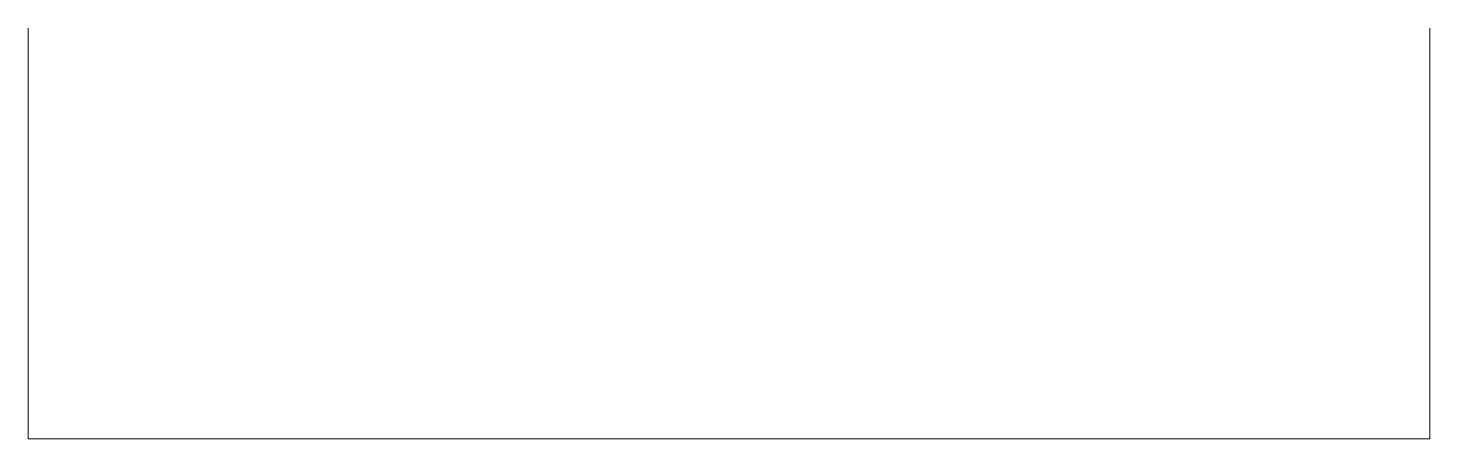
# Model space of a CAD drawing. Header units: millimetres. Extents: x 11.3 to 56.3, y 5.5 to 18.7.
import ezdxf

# ---------------------------------------------------------------- set-up
doc = ezdxf.new("R2010")
doc.units = ezdxf.units.MM
doc.layers.add('1', color=7, linetype='Continuous', true_color=0xffffff)

msp = doc.modelspace()

# ---------------------------------------------------------------- linework, layer by layer
at = {"layer": '1', "color": 30, "linetype": 'Continuous', "lineweight": 13}
for p, q in [((11.35, 18.712, 2), (11.35, 18.712, 38)), ((56.35, 18.712, 38), (56.35, 18.712, 2)), ((11.35, 16.712, 40), (11.35, 5.515, 40)), ((11.35, 5.515), (11.35, 16.712)), ((56.35, 16.712), (56.35, 5.515)), ((56.35, 5.515, 40), (56.35, 16.712, 40)), ((11.35, 5.515), (11.35, 5.515, 40)), ((11.35, 5.515, 40), (56.35, 5.515, 40)), ((56.35, 5.515), (11.35, 5.515)), ((56.35, 5.515), (56.35, 5.515, 40))]:
    msp.add_line(p, q, dxfattribs=at)
at = {"layer": '1', "color": 30, "linetype": 'Continuous', "lineweight": 13, "extrusion": (-1, 0, 0)}
for centre, start, end in [((-16.712, 38, -11.35), 90, 180), ((-16.712, 2, -11.35), 180, 270)]:
    msp.add_arc(centre, 2, start, end, dxfattribs=at)
at = {"layer": '1', "color": 30, "linetype": 'Continuous', "lineweight": 13, "extrusion": (1, 0, 0)}
for centre, start, end in [((16.712, 38, 56.35), 0, 90), ((16.712, 2, 56.35), 270, 0)]:
    msp.add_arc(centre, 2, start, end, dxfattribs=at)

doc.saveas('drawing.dxf')
